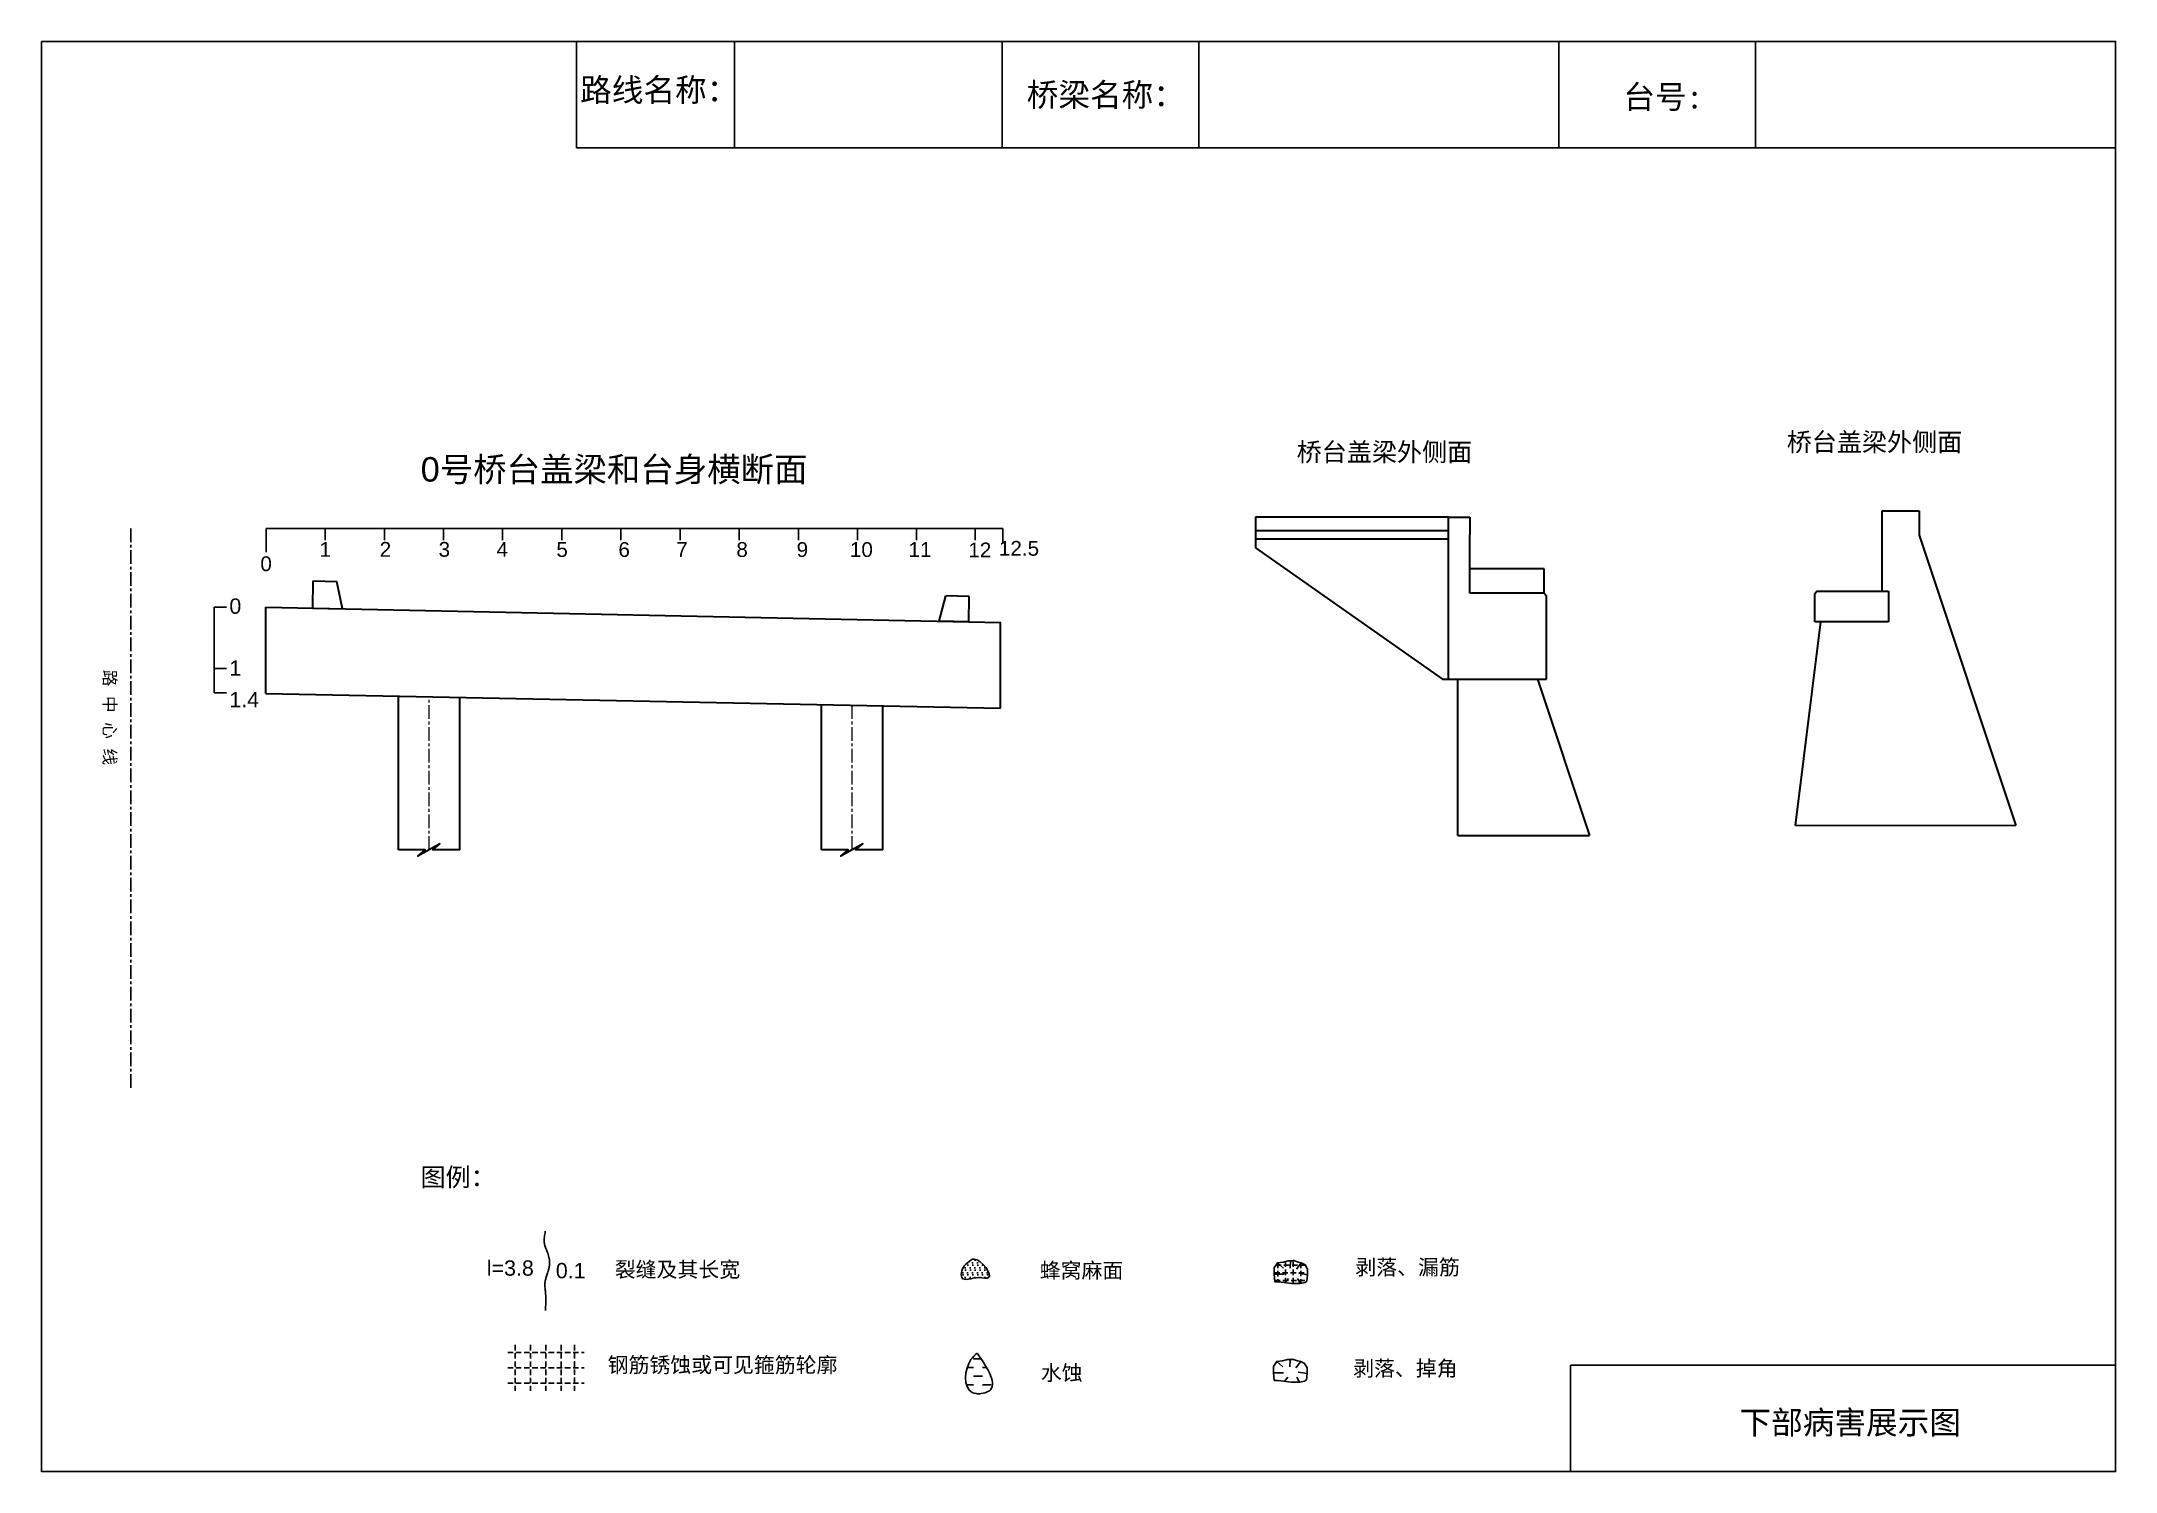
# Model space of a CAD drawing. Header units: millimetres. Extents: x 0 to 380, y 0 to 262.
import ezdxf
from ezdxf.enums import TextEntityAlignment as Align

# ---------------------------------------------------------------- set-up
doc = ezdxf.new("R2010")
doc.units = ezdxf.units.MM
for name, pattern in [('CENTER', [2, 1.25, -0.25, 0.25, -0.25]), ('DASHED', [0.75, 0.5, -0.25]), ('EBG_CENTER', [1.1, 0.8, -0.15, 0, -0.15])]:
    doc.linetypes.add(name, pattern=pattern)
doc.layers.add('Center', color=3, linetype='EBG_CENTER', lineweight=18)
doc.layers.add('中粗实线', color=4, linetype='Continuous', lineweight=35)
for name, color, linetype in [('加固措施', 7, 'Continuous'), ('图层1', 7, 'Continuous'), ('文字', 1, 'Continuous'), ('病害', 5, 'Continuous')]:
    doc.layers.add(name, color=color, linetype=linetype)
doc.styles.get("Standard").update_dxf_attribs({"font": 'arial.ttf'})
doc.styles.add('汉字', font='')
doc.styles.get('汉字').set_extended_font_data('SimSun')

# ---------------------------------------------------------------- blocks, each defined once
blk = doc.blocks.new('adfsd')
at = {"lineweight": -2, "ltscale": 0.5}
for p, q in [((1140.897, -3083.694), (1140.936, -3083.729)), ((1140.983, -3083.682), (1140.981, -3083.729)), ((1141.053, -3083.694), (1141.022, -3083.735)), ((1140.876, -3083.768), (1140.94, -3083.769)), ((1140.948, -3083.824), (1140.969, -3083.796)), ((1141.045, -3083.83), (1141.028, -3083.796)), ((1141.094, -3083.772), (1141.036, -3083.763))]:
    blk.add_line(p, q, dxfattribs=at)
blk.add_lwpolyline([(1141, -3083.682), (1140.967, -3083.682), (1140.934, -3083.69), (1140.897, -3083.694), (1140.876, -3083.727), (1140.876, -3083.768), (1140.88, -3083.818), (1140.905, -3083.818), (1140.991, -3083.83), (1141.045, -3083.83), (1141.078, -3083.822), (1141.09, -3083.814), (1141.094, -3083.772), (1141.094, -3083.735), (1141.078, -3083.707), (1141.053, -3083.694), (1141.033, -3083.69), (1141, -3083.678)], dxfattribs=at)

msp = doc.modelspace()

# ---------------------------------------------------------------- hatches: boundary and pattern name
at = {"layer": '加固措施', "lineweight": -2}
h = msp.add_hatch(dxfattribs=at)
h.set_pattern_fill('DOTS', scale=0.561372)
h.set_pattern_definition([(0, (-3222.13165, -222.2158), (0.4455889, 0.8911778), [0, -0.8911778])])
edge = h.paths.add_edge_path()
edge.add_spline(control_points=[(170.51, 39.13), (169.68, 38.56), (168.49, 37.74), (168.36, 34.72), (171.16, 36.11), (174.97, 35.02), (172.14, 39.2), (170.61, 39.13), (170.51, 39.13)], knot_values=[0, 0, 0, 0, 5.205471, 7.397577, 12.944796, 16.169923, 23.88441, 24.400432, 24.400432, 24.400432, 24.400432], degree=3, periodic=0)
h = msp.add_hatch(dxfattribs=at)
h.set_pattern_fill('DASH', color=256, scale=0.505235)
h.set_pattern_definition([(0, (-2881.9118, -182.8422), (1.60412005, 1.60412005), [1.60412, -1.60412])])
edge = h.paths.add_edge_path()
edge.add_spline(control_points=[(171.37, 21.91), (170.97, 21.56), (169.09, 19.9), (168.59, 13.87), (176.11, 14.93), (173.33, 19.02), (171.37, 21.91)], knot_values=[0, 0, 0, 0, 3.237042, 15.187225, 21.182779, 35.601669, 35.601669, 35.601669, 35.601669], degree=3, periodic=0)
at = {"layer": '病害', "lineweight": -2}
h = msp.add_hatch(dxfattribs=at)
h.set_pattern_fill('DOTS', color=4, scale=0.561372, style=0)
h.set_pattern_definition([(0, (-5551.2786, -554.2167), (0.4455889, 0.8911778), [0, -0.8911778])])
edge = h.paths.add_edge_path()
edge.add_spline(control_points=[(170.51, 39.13), (169.68, 38.56), (168.49, 37.74), (168.36, 34.72), (171.16, 36.11), (174.97, 35.02), (172.14, 39.2), (170.61, 39.13), (170.51, 39.13)], knot_values=[0, 0, 0, 0, 1.041094, 1.479515, 2.588959, 3.233985, 4.776882, 4.880086, 4.880086, 4.880086, 4.880086], degree=3, periodic=0)

# ---------------------------------------------------------------- linework, layer by layer
at = {"color": 0, "linetype": 'ByBlock'}
for p, q in [((-0.05, 262.21), (379.95, 262.21)), ((-0.05, 0.21), (-0.05, 262.21)), ((97.97, 262.21), (97.97, 242.73)), ((175.95, 262.21), (175.95, 242.73)), ((277.95, 262.21), (277.95, 242.73)), ((379.95, 262.21), (379.95, 0.21)), ((313.97, 262.17), (313.97, 242.69)), ((97.97, 242.73), (379.95, 242.73)), ((171.01, 172.99), (176.09, 172.99)), ((176.09, 172.99), (176.09, 170.18)), ((280.1, 0.21), (280.1, 19.69)), ((280.1, 19.69), (379.95, 19.69)), ((379.95, 0.21), (-0.05, 0.21))]:
    msp.add_line(p, q, dxfattribs=at)
at = {"color": 1, "linetype": 'CENTER', "ltscale": 2}
msp.add_line((16.34, 172.98), (16.34, 70.07), dxfattribs=at)
at = {"color": 0}
for p, q in [((41.1, 168.66), (41.1, 172.99)), ((41.1, 172.99), (51.94, 172.99)), ((51.94, 172.99), (51.94, 170.82)), ((51.94, 172.99), (62.77, 172.99)), ((62.77, 172.99), (73.61, 172.99)), ((62.77, 172.99), (62.77, 170.82)), ((73.61, 172.99), (84.44, 172.99)), ((73.61, 172.99), (73.61, 170.82)), ((84.44, 172.99), (95.28, 172.99)), ((84.44, 172.99), (84.44, 170.82)), ((95.28, 172.99), (106.11, 172.99)), ((95.28, 172.99), (95.28, 170.82)), ((106.11, 172.99), (116.95, 172.99)), ((106.11, 172.99), (106.11, 170.82)), ((116.95, 172.99), (127.78, 172.99)), ((116.95, 172.99), (116.95, 170.82)), ((127.78, 172.99), (138.62, 172.99)), ((127.78, 172.99), (127.78, 170.82)), ((127.78, 172.99), (136.45, 172.99)), ((138.62, 172.99), (149.45, 172.99)), ((138.62, 172.99), (138.62, 170.82)), ((138.62, 172.99), (140.78, 172.99)), ((149.45, 172.99), (171.01, 172.99)), ((149.45, 172.99), (149.45, 170.82)), ((160.29, 172.99), (160.29, 170.82)), ((171.01, 172.99), (171.01, 170.82)), ((33.84, 158.56), (31.6, 158.56)), ((31.6, 158.56), (31.6, 142.85)), ((31.6, 147.34), (33.84, 147.34)), ((31.6, 142.85), (33.84, 142.85))]:
    msp.add_line(p, q, dxfattribs=at)
msp.add_line((321.31, 118.57), (361.66, 118.57))
at = {"color": 1, "linetype": 'DASHED', "ltscale": 2}
for p, q in [((226.49, 38.46), (226.49, 34.99)), ((227.89, 38.69), (227.89, 34.81)), ((229.29, 38.69), (229.29, 34.64)), ((230.7, 38.47), (230.7, 34.68)), ((225.81, 36.58), (231.93, 36.58)), ((225.91, 35.18), (231.82, 35.18)), ((226.09, 37.99), (231.53, 37.99)), ((86.76, 23.39), (86.76, 14.97)), ((89.57, 23.39), (89.57, 14.97)), ((92.37, 23.39), (92.37, 14.97)), ((95.18, 23.39), (95.18, 14.97)), ((97.58, 23.41), (97.58, 14.99)), ((85.36, 21.99), (99.39, 21.99)), ((85.36, 19.18), (99.39, 19.18)), ((85.36, 16.37), (99.39, 16.37))]:
    msp.add_line(p, q, dxfattribs=at)
at = {"color": 0, "linetype": 'ByBlock'}
msp.add_lwpolyline([(-0.05, 262.21), (379.95, 262.21), (379.95, 0.21), (-0.05, 0.21)], close=True, dxfattribs=at)
at = {"lineweight": -2}
msp.add_spline([(170.51, 39.13), (168.56, 36.96), (168.56, 35.73), (171.67, 35.73), (173.48, 35.73), (170.8, 39.13), (170.51, 39.13)], degree=3, dxfattribs=at)
at = {"layer": 'Center', "color": 1, "linetype": 'CENTER', "ltscale": 2}
for p, q in [((70.98, 114.1), (70.98, 142.13)), ((148.45, 114.1), (148.45, 140.59))]:
    msp.add_line(p, q, dxfattribs=at)
at = {"layer": '中粗实线', "color": 0}
for p, q in [((257.74, 175.03), (222.37, 175.03)), ((222.37, 175.03), (222.37, 169.41)), ((257.74, 145.39), (257.74, 175.03)), ((257.74, 175.03), (261.67, 175.03)), ((261.67, 175.03), (261.67, 171.88)), ((337.21, 176.22), (343.94, 176.22)), ((337.21, 161.49), (337.21, 176.22)), ((343.94, 176.22), (343.94, 171.73)), ((257.74, 172.56), (222.37, 172.56)), ((257.74, 171.03), (222.37, 171.03)), ((261.67, 161.11), (261.67, 171.88)), ((343.94, 171.73), (361.66, 118.57)), ((343.94, 171.73), (343.94, 171.73)), ((222.37, 169.41), (256.62, 145.39)), ((275.25, 165.6), (261.67, 165.6)), ((275.25, 161.11), (275.25, 165.6)), ((49.66, 158.39), (49.75, 163.39)), ((49.75, 163.39), (54.05, 163.3)), ((55.08, 158.28), (54.05, 163.3)), ((164.41, 155.98), (165.63, 160.62)), ((169.93, 160.54), (165.63, 160.62)), ((169.83, 155.88), (169.93, 160.54)), ((275.25, 161.11), (261.67, 161.11)), ((275.25, 161.11), (275.7, 160.66)), ((275.7, 145.39), (275.7, 160.66)), ((325.3, 161.49), (324.86, 161.04)), ((324.86, 155.88), (324.86, 161.04)), ((325.3, 161.49), (337.21, 161.49)), ((337.21, 161.49), (338.33, 161.49)), ((338.33, 161.49), (338.33, 155.88)), ((41.06, 142.73), (41.08, 158.56)), ((41.08, 158.56), (175.69, 155.76)), ((49.66, 158.39), (55.08, 158.28)), ((169.83, 155.88), (164.41, 155.98)), ((321.31, 118.57), (325.98, 155.88)), ((325.98, 155.88), (324.86, 155.88)), ((338.33, 155.88), (324.86, 155.88)), ((175.68, 140.04), (175.68, 155.76)), ((256.62, 145.39), (275.7, 145.39)), ((259.42, 116.74), (259.42, 145.39)), ((274.02, 145.39), (283.57, 116.74)), ((41.06, 142.73), (175.68, 140.04)), ((65.37, 114.08), (65.37, 142.25)), ((76.6, 114.08), (76.6, 142.02)), ((142.84, 114.08), (142.84, 140.7)), ((154.07, 114.08), (154.07, 140.47)), ((154.07, 114.08), (154.07, 140.47)), ((259.42, 116.74), (283.57, 116.74))]:
    msp.add_line(p, q, dxfattribs=at)
for points in [[(76.6, 114.08), (71.62, 114.08), (72.96, 115.2), (68.92, 112.96), (70.27, 114.08), (65.37, 114.08)], [(154.07, 114.08), (149.08, 114.08), (150.43, 115.2), (146.39, 112.96), (147.74, 114.08), (142.84, 114.08)]]:
    msp.add_lwpolyline(points, dxfattribs=at)
at = {"layer": '加固措施', "lineweight": -2}
msp.add_spline([(171.37, 21.91), (170.24, 20.73), (170.49, 14.7), (173.51, 14.95), (171.37, 21.91)], degree=3, dxfattribs=at)
at = {"layer": '图层1', "lineweight": -2}
msp.add_open_spline([(92.25, 44.22), (92.22, 44.05), (92.19, 43.87), (92.1, 43.36), (92.06, 43.03), (92.04, 42.58), (92.04, 42.43), (92.06, 42.2), (92.07, 42.11), (92.09, 41.94), (92.11, 41.86), (92.19, 41.55), (92.28, 41.31), (92.48, 40.79), (92.6, 40.51), (92.82, 39.9), (92.92, 39.56), (93.02, 38.99), (93.04, 38.77), (93.05, 38.33), (93.03, 38.11), (92.98, 37.7), (92.94, 37.51), (92.85, 37.13), (92.79, 36.95), (92.65, 36.5), (92.56, 36.25), (92.4, 35.76), (92.33, 35.53), (92.26, 35.22), (92.24, 35.12), (92.21, 34.95), (92.2, 34.87), (92.19, 34.71), (92.18, 34.63), (92.18, 34.32), (92.19, 34.08), (92.23, 33.58), (92.26, 33.31), (92.31, 32.83), (92.33, 32.64), (92.35, 32.27), (92.36, 32.1), (92.37, 31.76), (92.37, 31.59), (92.36, 31.09), (92.34, 30.77), (92.3, 30.21), (92.28, 29.97), (92.26, 29.73)], degree=3, knots=[0, 0, 0, 0, 0.93103, 0.93103, 2.904338, 2.904338, 3.933552, 3.933552, 4.598026, 4.598026, 5.2625, 5.2625, 6.799065, 6.799065, 8.335629, 8.335629, 9.872194, 9.872194, 10.744529, 10.744529, 11.616864, 11.616864, 12.4892, 12.4892, 13.361535, 13.361535, 14.755665, 14.755665, 16.149795, 16.149795, 16.835641, 16.835641, 17.410365, 17.410365, 17.98509, 17.98509, 19.45733, 19.45733, 20.929571, 20.929571, 21.910052, 21.910052, 22.722819, 22.722819, 23.535585, 23.535585, 25.161117, 25.161117, 26.428502, 26.428502, 26.428502, 26.428502], dxfattribs=at)
at = {"layer": '病害', "color": 5}
for p, q in [((97.97, 262.21), (97.97, 242.73)), ((175.95, 262.21), (175.95, 242.73)), ((277.95, 262.21), (277.95, 242.73)), ((379.95, 262.21), (379.95, 242.73)), ((97.97, 242.73), (277.55, 242.73)), ((277.55, 242.73), (379.95, 242.73)), ((280.1, 19.69), (379.95, 19.69)), ((280.1, 19.69), (280.1, 0.21)), ((379.95, 19.69), (379.95, 0.21))]:
    msp.add_line(p, q, dxfattribs=at)
at = {"layer": '病害', "color": 0}
for p, q in [((126.93, 262.21), (126.93, 242.73)), ((211.97, 262.21), (211.97, 242.73))]:
    msp.add_line(p, q, dxfattribs=at)

# ---------------------------------------------------------------- block references
at = {"color": 0, "xscale": 28.06859222411804, "yscale": 28.06859222411804, "zscale": 28.06859222411804}
for p in [(-31796.98, 86593.41), (-31797.09, 86575.32)]:
    msp.add_blockref('adfsd', p, dxfattribs=at)

# ---------------------------------------------------------------- texts
for s, height, p in [('0', 2.71, (40.05, 165.17)), ('1', 2.71, (50.88, 167.8)), ('2', 2.71, (61.91, 167.8)), ('3', 2.71, (72.7, 167.8)), ('4', 2.71, (83.33, 167.8)), ('5', 2.71, (94.28, 167.77)), ('6', 2.71, (105.65, 167.77)), ('7', 2.71, (116.24, 167.77)), ('8', 2.71, (127.26, 167.77)), ('9', 2.71, (138.3, 167.77)), ('10', 2.709, (148.06, 167.77)), ('11', 2.709, (158.8, 167.77)), ('12', 2.709, (169.76, 167.69)), ('12.5', 2.709, (175.36, 167.99)), ('0', 2.81, (34.37, 157.36)), ('1', 2.81, (34.37, 146.01)), ('1.4', 2.807, (34.37, 140.24))]:
    msp.add_text(s, height=height).set_placement(p)
msp.add_text('路  中  心  线', height=2.245, rotation=270).set_placement((11.34, 147.11))
at = {"layer": '图层1', "style": '汉字'}
for s, p in [('路线名称：', (98.63, 251.21)), ('桥梁名称：', (180.46, 250.32)), ('台号:', (289.78, 249.94)), ('下部病害展示图', (311.05, 7.07))]:
    msp.add_text(s, height=4.25, dxfattribs=at).set_placement(p)
at = {"layer": '图层1', "lineweight": -2, "attachment_point": 1}
for s, insert, char_height in [('图例：', (69.39, 55.83), 3.368), ('l=3.8', (81.54, 38.89), 2.807), ('0.1', (94.18, 38.42), 2.807), ('裂缝及其长宽', (104.98, 38.63), 2.807), ('蜂窝麻面', (182.84, 38.45), 2.807), ('剥落、漏筋', (240.67, 39.05), 2.807), ('钢筋锈蚀或可见箍筋轮廓', (103.67, 21.15), 2.8069), ('水蚀', (183.04, 19.7), 2.807), ('剥落、掉角', (240.27, 20.51), 2.807)]:
    msp.add_mtext(s, dxfattribs=dict(at, insert=insert, char_height=char_height))
at = {"layer": '文字', "color": 0}
for s, height, p in [('桥台盖梁外侧面', 3.368, (335.79, 187.14)), ('0号桥台盖梁和台身横断面', 4.491, (104.86, 181.57)), ('桥台盖梁外侧面', 3.368, (246, 185.31))]:
    msp.add_text(s, height=height, dxfattribs=at).set_placement(p, align=Align.CENTER)

doc.saveas('drawing.dxf')
